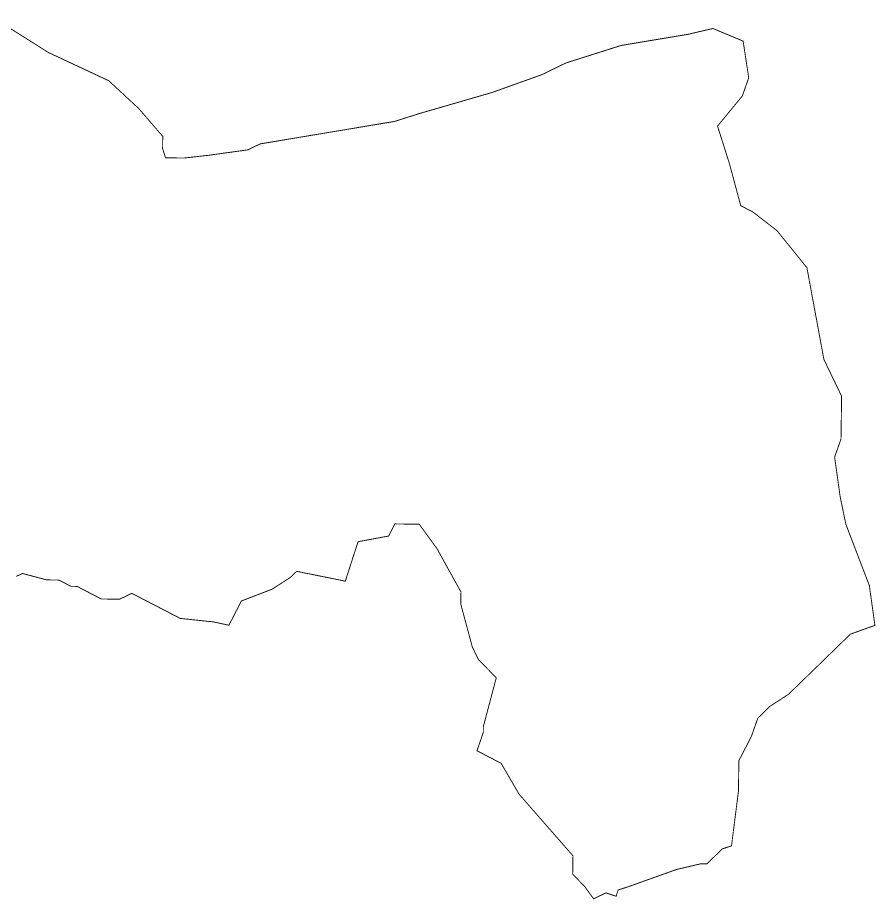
# Model space of a CAD drawing. Header units: metres. Extents: x 301149 to 305381, y 1949199 to 1951996.
# Drawn here: x 303460 to 305381, y 1949199 to 1951173 of the extents above; entities that cross this region are included whole.
import ezdxf

# ---------------------------------------------------------------- set-up
doc = ezdxf.new("R2010")
doc.units = ezdxf.units.M
doc.header["$MEASUREMENT"] = 0

msp = doc.modelspace()

# ---------------------------------------------------------------- linework, layer by layer
at = {"color": 6, "const_width": 2, "flags": 128}
msp.add_lwpolyline([(303406.6, 1951172.2), (303528.4, 1951095.3), (303664, 1951031.9), (303731.3, 1950969.5), (303785, 1950907.3), (303784.6, 1950880), (303791.2, 1950859.4), (303832.2, 1950858.8), (303857.4, 1950861.6), (303886.9, 1950864.9), (303975.8, 1950877.2), (304003.2, 1950890.5), (304304.3, 1950940.8), (304360.5, 1950958.6), (304523.7, 1951005.9), (304628.8, 1951043.6), (304633.5, 1951045.2), (304640.8, 1951048.7), (304647.3, 1951051.9), (304661, 1951058.5), (304688.5, 1951071.8), (304811.9, 1951110.9), (304962.5, 1951136), (305017.3, 1951148.9), (305085.1, 1951120.6), (305097.6, 1951038.5), (305083.3, 1950997.8), (305027.8, 1950930.3), (305053.9, 1950848), (305079.8, 1950752.1), (305106.9, 1950738.1), (305160.9, 1950696.3), (305228, 1950613.4), (305266, 1950408.1), (305305.7, 1950325.6), (305304.4, 1950230), (305290.1, 1950189.3), (305302.5, 1950100.4), (305315.3, 1950038.8), (305367.9, 1949901.5), (305380.3, 1949812.6), (305325.4, 1949792.9), (305186.9, 1949658.4), (305145.5, 1949631.6), (305117.9, 1949604.7), (305103.6, 1949564), (305075.6, 1949509.8), (305074.6, 1949441.5), (305059.1, 1949318.9), (305038.6, 1949312.3), (305004, 1949278.7), (304990.3, 1949278.9), (304935.5, 1949266), (304909.6, 1949256.7), (304874.3, 1949244.1), (304844.8, 1949233.5), (304829.1, 1949227.9), (304805.1, 1949220.1), (304800.6, 1949206.2), (304777.7, 1949213.7), (304750.2, 1949200.4), (304730.1, 1949228), (304703.3, 1949255.7), (304703.9, 1949296.7), (304661.9, 1949344.7), (304583, 1949434.9), (304543, 1949503.8), (304488.8, 1949531.9), (304503, 1949572.6), (304503.2, 1949586.3), (304532.1, 1949695.1), (304491.8, 1949736.6), (304478.5, 1949764.1), (304452.6, 1949860.1), (304453, 1949887.4), (304399.7, 1949983.7), (304359.6, 1950038.9), (304305, 1950039.7), (304290.9, 1950012.6), (304222.5, 1949999.9), (304193.9, 1949911.6), (304085, 1949933.6), (304071.2, 1949920.2), (304029.8, 1949893.5), (303961.2, 1949867.2), (303933.1, 1949812.9), (303898.7, 1949820.3), (303824.1, 1949828.2), (303715.7, 1949884.3), (303688.2, 1949871.1), (303647.2, 1949871.7), (303593.1, 1949899.8), (303579.4, 1949900), (303552.3, 1949914), (303525, 1949914.4), (303470.6, 1949928.8), (303456.8, 1949922.2)], dxfattribs=at)

doc.saveas('drawing.dxf')
